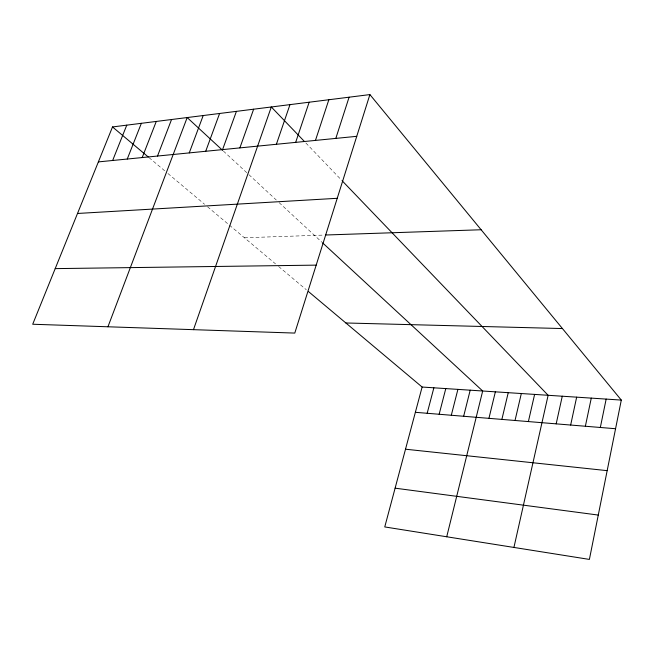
<?xml version="1.0" encoding="UTF-8"?>
<svg xmlns="http://www.w3.org/2000/svg" width="654" height="654" viewBox="0 0 654 654"><rect width="100%" height="100%" fill="white"/><g stroke="black" fill="none" stroke-linecap="round" stroke-linejoin="round"><path stroke-width="0.49" stroke-dasharray="3.27 2.45" d="M244.416 237.754L323.444 235.088M149.03 157.622L164.898 170.956M167.947 173.514L204.579 204.285M207.522 206.762L275.547 263.905M278.612 266.489L306.285 289.73M223.374 151.049L248.177 173.997M248.888 174.659L276.274 200.001M279.111 202.626L321.825 242.16M305.859 142.973L341.74 180.34"/><path stroke-width="0.98" d="M369.894 94.585L294.782 333.082L32.7 324.245L112.513 126.941L369.894 94.585L621.3 400.084L589.393 559.415L384.756 526.936L422.116 387.037L308.59 291.659M600.331 427.479L606.16 399.087M585.363 426.253L591.281 398.114M570.656 425.043L576.656 397.158M556.186 423.857L562.268 396.218M513.93 547.439L548.126 395.294L342.434 181.068M528.383 421.577L534.612 394.403M515.025 420.481L521.32 393.536M501.88 419.402L508.24 392.678M488.939 418.339L495.364 391.836M446.723 536.77L482.685 391.002L322.561 242.83M463.653 416.271L470.193 390.185M451.301 415.257L457.906 389.383M439.145 414.26L445.791 388.59M427.168 413.279L433.872 387.806M335.813 138.395L349.089 97.201M315.457 140.414L328.848 99.743M295.657 142.376L309.154 102.22M276.38 144.281L289.975 104.632M193.478 329.665L271.304 106.978L304.478 141.534M239.879 147.894L253.638 109.202M222.581 149.602L236.413 111.368M205.708 151.27L219.597 113.485M189.251 152.905L203.198 115.545M107.943 326.779L187.183 117.557L222.646 150.379M157.516 156.044L171.544 119.527M142.204 157.557L156.273 121.44M127.26 159.036L141.354 123.32M112.652 160.483L126.77 125.151M98.378 161.898L356.749 136.326M77.515 213.466L337.227 198.301M325.422 235.015L481.123 229.75M55.198 268.622L316.184 265.132M345.86 322.978L562.44 328.553M422.116 387.037L621.3 400.084M415.372 412.314L615.561 428.722M405.513 449.208L607.165 470.651M395.106 488.17L598.279 515.066M112.513 126.941L148.286 156.993"/></g></svg>
